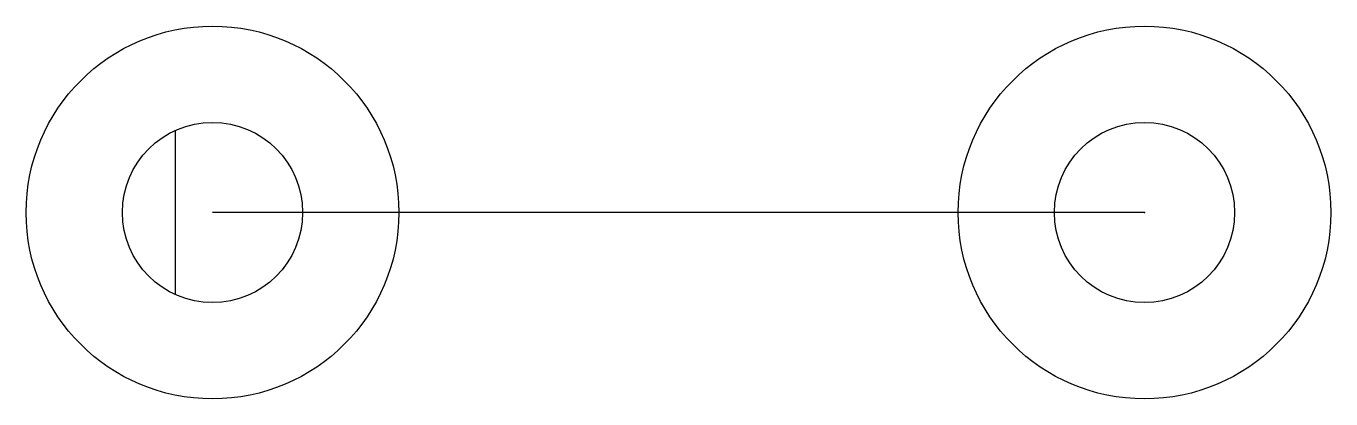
# Model space of a CAD drawing. Header units: millimetres. Extents: x -36 to 6, y -6 to 6.
import ezdxf

# ---------------------------------------------------------------- set-up
doc = ezdxf.new("R2010")
doc.units = ezdxf.units.MM
doc.layers.get('0').update_dxf_attribs({"linetype": 'CONTINUOUS'})

msp = doc.modelspace()

# ---------------------------------------------------------------- linework, layer by layer
for p, q in [((-31.2, 2.64), (-31.2, -2.64)), ((0, 0), (-30, 0))]:
    msp.add_line(p, q)
for centre, radius in [((-30, 0), 6), ((0, 0), 6), ((-30, 0), 2.9), ((0, 0), 2.9)]:
    msp.add_circle(centre, radius)
msp.add_point((0, 0))

doc.saveas('drawing.dxf')
